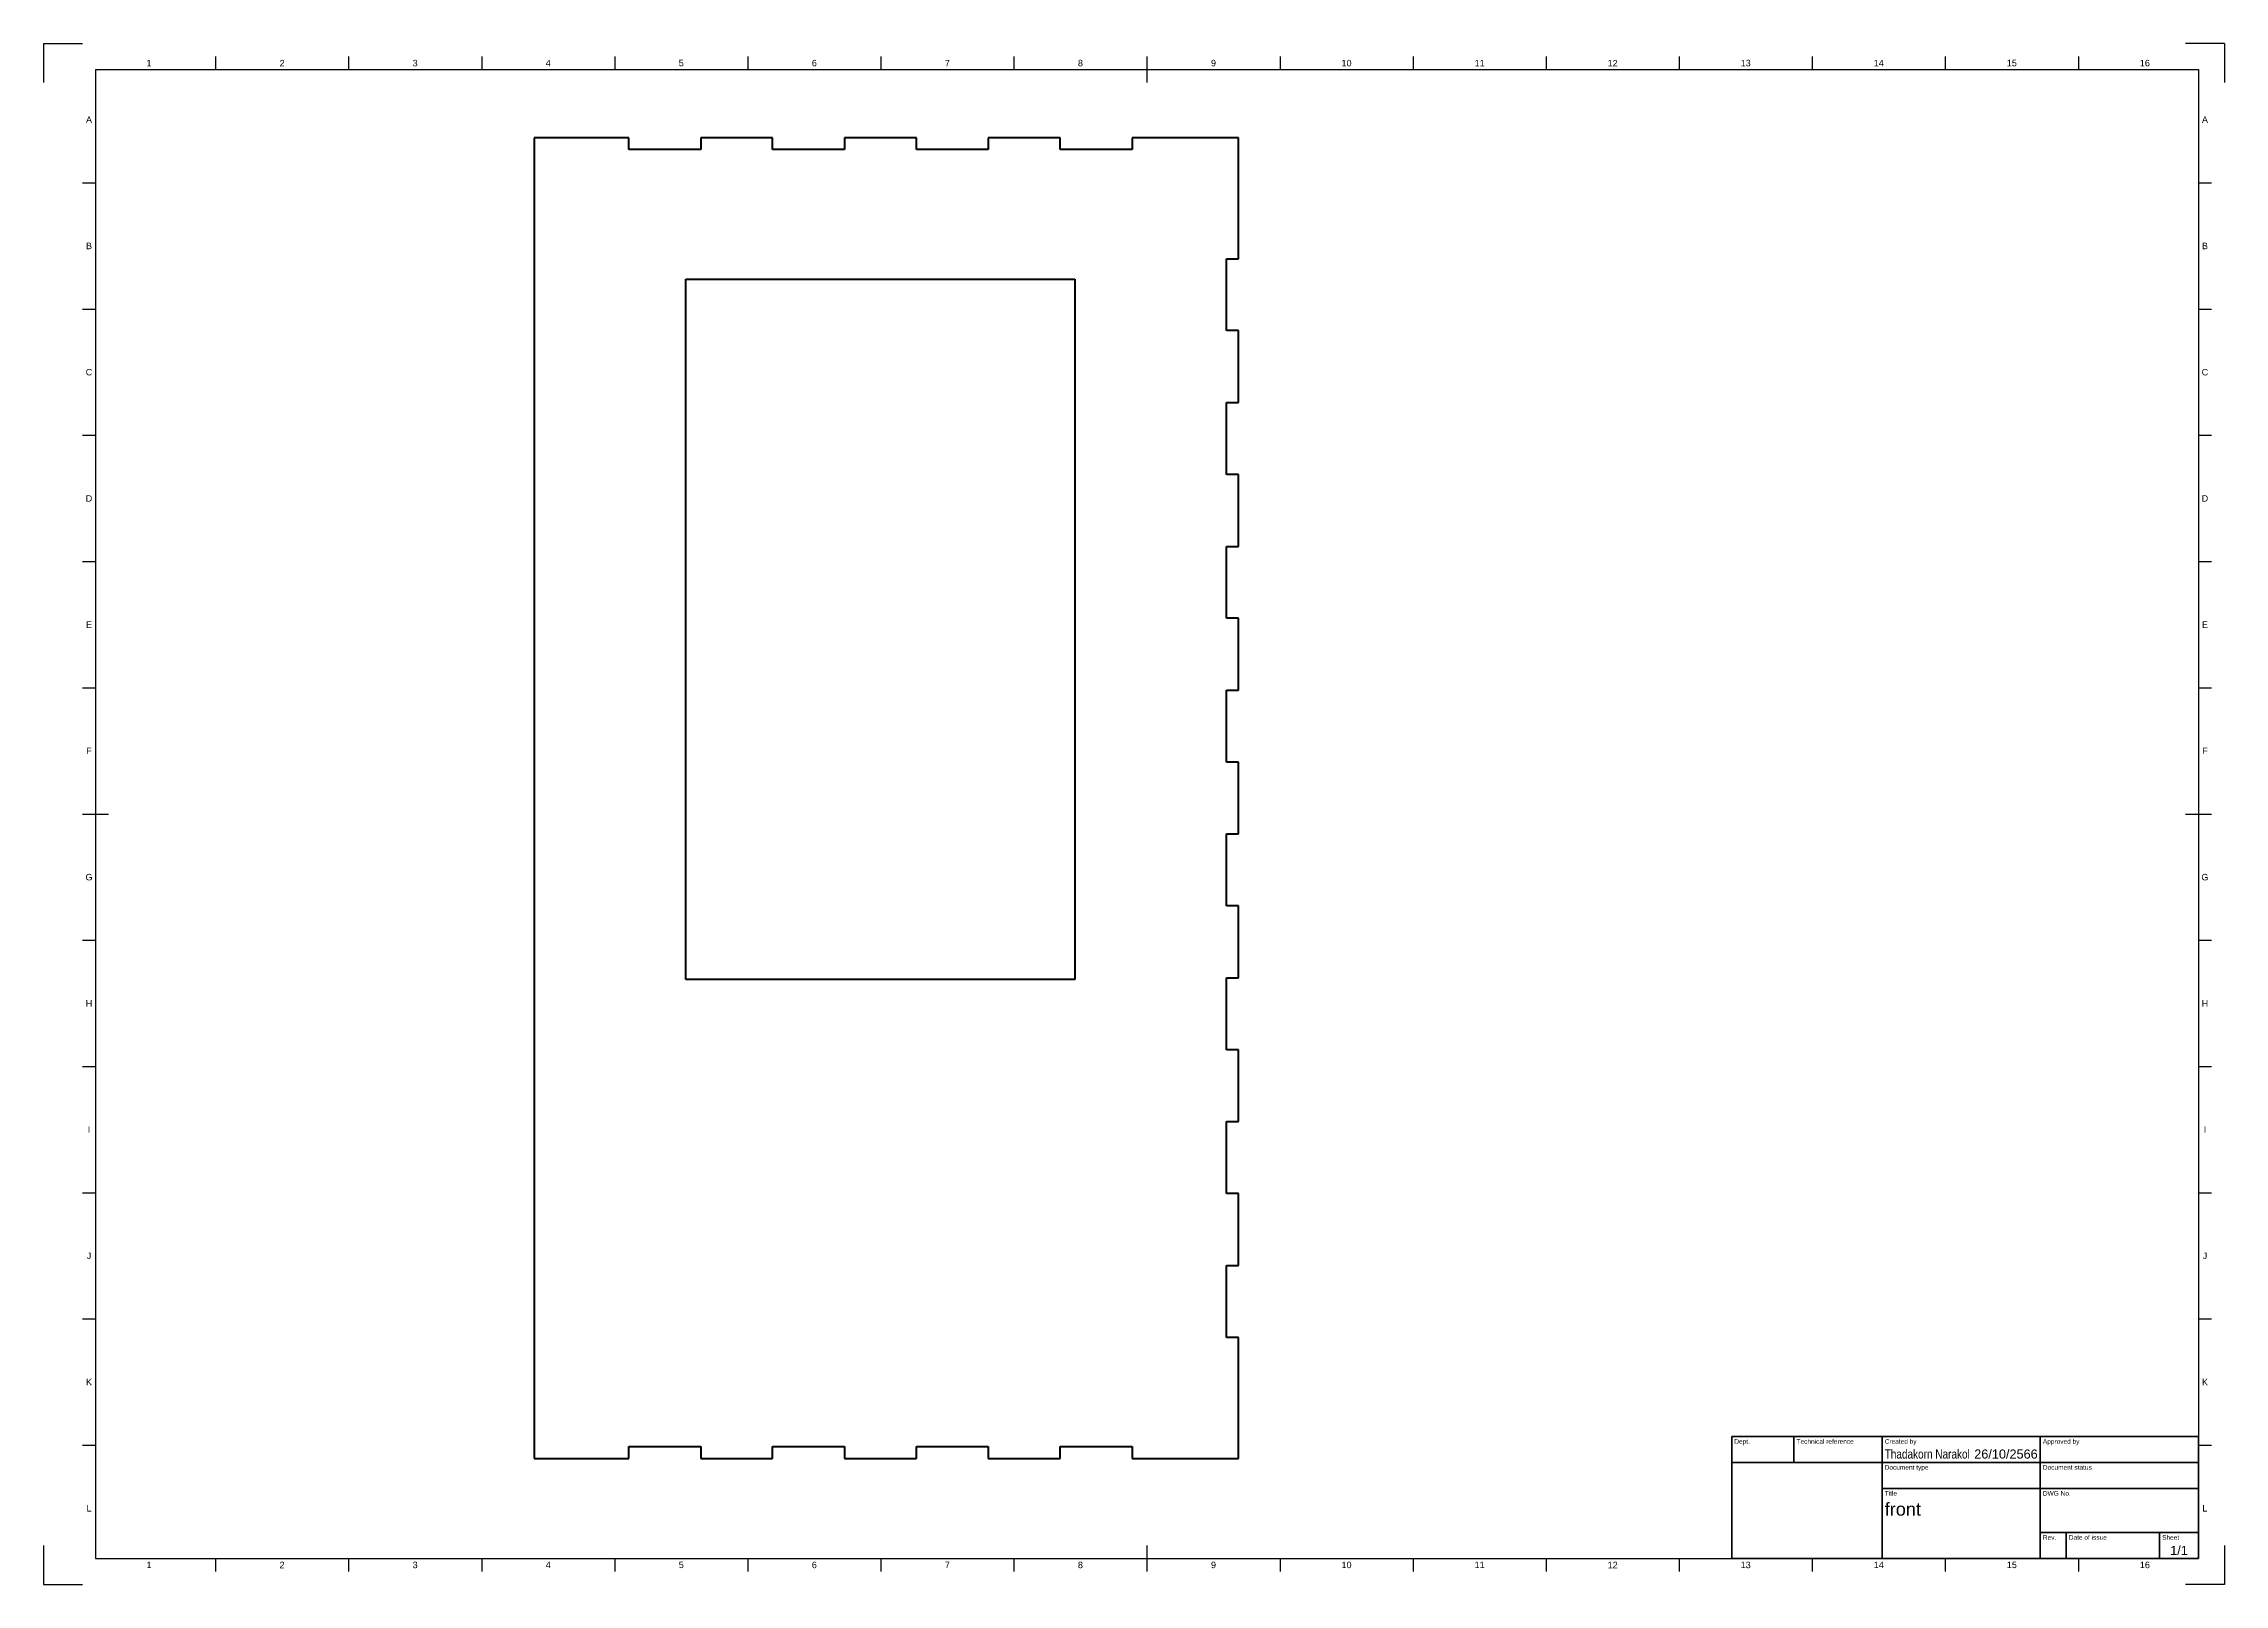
# Model space of a CAD drawing. Header units: millimetres. Extents: x 0 to 841, y 0 to 594.
import ezdxf
from ezdxf.enums import TextEntityAlignment as Align

# ---------------------------------------------------------------- set-up
doc = ezdxf.new("R2010")
doc.units = ezdxf.units.MM
doc.header["$LTSCALE"] = 0.75
for name, color, linetype, lineweight in [('BORDER', 7, 'Continuous', 25), ('TITLEBLOCK', 7, 'Continuous', 35), ('Visible', 7, 'Continuous', 50)]:
    doc.layers.add(name, color=color, linetype=linetype, lineweight=lineweight)
doc.styles.add('FusionTitle', font='arial.ttf')

# ---------------------------------------------------------------- blocks, each defined once
blk = doc.blocks.new('ISO_A1_SHEET')
at = {"layer": 'BORDER'}
for p, q in [((66.3125, 589), (66.3125, 584)), ((117.625, 589), (117.625, 584)), ((168.9375, 589), (168.9375, 584)), ((220.25, 589), (220.25, 584)), ((271.5625, 589), (271.5625, 584)), ((322.875, 589), (322.875, 584)), ((374.1875, 589), (374.1875, 584)), ((425.5, 589), (425.5, 579)), ((476.8125, 589), (476.8125, 584)), ((528.125, 589), (528.125, 584)), ((579.4375, 589), (579.4375, 584)), ((630.75, 589), (630.75, 584)), ((682.0625, 589), (682.0625, 584)), ((733.375, 589), (733.375, 584)), ((784.6875, 589), (784.6875, 584)), ((20, 584), (831, 584)), ((20, 584), (20, 10)), ((831, 584), (831, 10)), ((15, 540.333333), (20, 540.333333)), ((831, 540.333333), (836, 540.333333)), ((15, 491.666666), (20, 491.666666)), ((831, 491.666666), (836, 491.666666)), ((15, 443), (20, 443)), ((831, 443), (836, 443)), ((15, 394.333333), (20, 394.333333)), ((831, 394.333333), (836, 394.333333)), ((15, 345.666667), (20, 345.666667)), ((831, 345.666667), (836, 345.666667)), ((15, 297), (25, 297)), ((826, 297), (836, 297)), ((15, 248.333333), (20, 248.333333)), ((831, 248.333333), (836, 248.333333)), ((15, 199.666667), (20, 199.666667)), ((831, 199.666667), (836, 199.666667)), ((15, 151), (20, 151)), ((831, 151), (836, 151)), ((15, 102.333334), (20, 102.333334)), ((831, 102.333334), (836, 102.333334)), ((15, 53.666667), (20, 53.666667)), ((831, 53.666667), (836, 53.666667)), ((20, 10), (831, 10)), ((66.3125, 10), (66.3125, 5)), ((117.625, 10), (117.625, 5)), ((168.9375, 10), (168.9375, 5)), ((220.25, 10), (220.25, 5)), ((271.5625, 10), (271.5625, 5)), ((322.875, 10), (322.875, 5)), ((374.1875, 10), (374.1875, 5)), ((425.5, 15), (425.5, 5)), ((476.8125, 10), (476.8125, 5)), ((528.125, 10), (528.125, 5)), ((579.4375, 10), (579.4375, 5)), ((630.75, 10), (630.75, 5)), ((682.0625, 10), (682.0625, 5)), ((733.375, 10), (733.375, 5)), ((784.6875, 10), (784.6875, 5))]:
    blk.add_line(p, q, dxfattribs=at)
at = {"layer": 'Defpoints'}
for p, q in [((0, 594), (15, 594)), ((0, 594), (0, 579)), ((841, 594), (826, 594)), ((841, 594), (841, 579)), ((0, 15), (0, 0)), ((841, 15), (841, 0)), ((0, 0), (15, 0)), ((841, 0), (826, 0))]:
    blk.add_line(p, q, dxfattribs=at)
at = {"layer": 'BORDER', "style": 'FusionTitle'}
for s, p in [('1', (40.65625, 586.5)), ('2', (91.96875, 586.5)), ('3', (143.28125, 586.5)), ('4', (194.59375, 586.5)), ('5', (245.90625, 586.5)), ('6', (297.21875, 586.5)), ('7', (348.53125, 586.5)), ('8', (399.84375, 586.5)), ('9', (451.15625, 586.5)), ('10', (502.46875, 586.5)), ('11', (553.78125, 586.5)), ('12', (605.09375, 586.5)), ('13', (656.40625, 586.5)), ('14', (707.71875, 586.5)), ('15', (759.03125, 586.5)), ('16', (810.34375, 586.5)), ('A', (17.5, 564.666666)), ('A', (833.5, 564.666666)), ('B', (17.5, 516)), ('B', (833.5, 516)), ('C', (17.5, 467.333333)), ('C', (833.5, 467.333333)), ('D', (17.5, 418.666667)), ('D', (833.5, 418.666667)), ('E', (17.5, 370)), ('E', (833.5, 370)), ('F', (17.5, 321.333333)), ('F', (833.5, 321.333333)), ('G', (17.5, 272.666667)), ('G', (833.5, 272.666667)), ('H', (17.5, 224)), ('H', (833.5, 224)), ('I', (17.5, 175.333334)), ('I', (833.5, 175.333334)), ('J', (17.5, 126.666667)), ('J', (833.5, 126.666667)), ('K', (17.5, 78)), ('K', (833.5, 78)), ('L', (17.5, 29.333334)), ('L', (833.5, 29.333334)), ('1', (40.65625, 7.5)), ('2', (91.96875, 7.5)), ('3', (143.28125, 7.5)), ('4', (194.59375, 7.5)), ('5', (245.90625, 7.5)), ('6', (297.21875, 7.5)), ('7', (348.53125, 7.5)), ('8', (399.84375, 7.5)), ('9', (451.15625, 7.5)), ('10', (502.46875, 7.5)), ('11', (553.78125, 7.5)), ('12', (605.09375, 7.5)), ('13', (656.40625, 7.5)), ('14', (707.71875, 7.5)), ('15', (759.03125, 7.5)), ('16', (810.34375, 7.5))]:
    blk.add_text(s, height=2.5, dxfattribs=at).set_placement(p, align=Align.MIDDLE)
blk = doc.blocks.new('ISO_TITLEBLOCK')
at = {"layer": 'TITLEBLOCK'}
for p, q in [((0, 47), (-180, 47)), ((-180, 47), (-180, 0)), ((-156, 37), (-156, 47)), ((-122, 0), (-122, 47)), ((-61, 0), (-61, 47)), ((0, 0), (0, 47)), ((-180, 37), (0, 37)), ((-122, 27), (0, 27)), ((-61, 10), (0, 10)), ((-51, 0), (-51, 10)), ((-15, 0), (-15, 10)), ((-180, 0), (0, 0))]:
    blk.add_line(p, q, dxfattribs=at)
at = {"layer": 'TITLEBLOCK', "style": 'FusionTitle'}
for s, p in [('Dept.', (-179, 46)), ('Technical reference', (-155, 46)), ('Created by', (-121, 46)), ('Approved by', (-60, 46)), ('Document type', (-121, 36)), ('Document status', (-60, 36)), ('Title', (-121, 26)), ('DWG No.', (-60, 26)), ('Rev.', (-60, 9)), ('Date of issue', (-50, 9)), ('Sheet', (-14, 9))]:
    blk.add_text(s, height=1.8, dxfattribs=at).set_placement(p, align=Align.TOP_LEFT)
for tag, height, p in [('TECHNICAL_REFERENCE', 3.5, (-155, 42)), ('CREATED_BY', 3.5, (-121, 42)), ('APPROVED_BY', 3.5, (-60, 42)), ('DEPT', 3.5, (-179, 42)), ('DOCUMENT_TYPE', 3.5, (-121, 32)), ('DOCUMENT_STATUS', 3.5, (-60, 32)), ('TITLE_1', 5, (-121, 21.5)), ('TITLE_2', 5, (-121, 14)), ('TITLE_3', 5, (-121, 6.5)), ('DATE_OF_ISSUE', 3.5, (-50, 5))]:
    blk.add_attdef(tag, text='', height=height, dxfattribs=at).set_placement(p, align=Align.TOP_LEFT)
for tag, p in [('CREATED_DATE', (-62, 42)), ('APPROVED_DATE', (-0.99, 42))]:
    blk.add_attdef(tag, text='', height=3.5, dxfattribs=at).set_placement(p, align=Align.TOP_RIGHT)
for tag, height, p in [('DRAWING_NUMBER', 5, (-30.5, 19.75)), ('REV', 3.5, (-56, 4.85)), ('SHEET', 3.5, (-7.5, 4.85))]:
    blk.add_attdef(tag, text='', height=height, dxfattribs=at).set_placement(p, align=Align.TOP_CENTER)

msp = doc.modelspace()

# ---------------------------------------------------------------- linework, layer by layer
at = {"layer": 'Visible'}
for p, q in [((189.224896, 557.727434), (189.224896, 48.583434)), ((225.690546, 557.727434), (189.224896, 557.727434)), ((225.690546, 553.155434), (225.690546, 557.727434)), ((253.414646, 557.727434), (253.414646, 553.155434)), ((281.138746, 557.727434), (253.414646, 557.727434)), ((281.138746, 553.155434), (281.138746, 557.727434)), ((308.862846, 557.727434), (308.862846, 553.155434)), ((336.586946, 557.727434), (308.862846, 557.727434)), ((336.586946, 553.155434), (336.586946, 557.727434)), ((364.311046, 557.727434), (364.311046, 553.155434)), ((392.035146, 557.727434), (364.311046, 557.727434)), ((392.035146, 553.155434), (392.035146, 557.727434)), ((419.759246, 557.727434), (419.759246, 553.155434)), ((460.796896, 557.727434), (419.759246, 557.727434)), ((460.796896, 511.086184), (460.796896, 557.727434)), ((253.414646, 553.155434), (225.690546, 553.155434)), ((308.862846, 553.155434), (281.138746, 553.155434)), ((364.311046, 553.155434), (336.586946, 553.155434)), ((419.759246, 553.155434), (392.035146, 553.155434)), ((456.224896, 511.086184), (460.796896, 511.086184)), ((456.224896, 483.362084), (456.224896, 511.086184)), ((247.724896, 503.155434), (397.724896, 503.155434)), ((247.724896, 233.155434), (247.724896, 503.155434)), ((397.724896, 503.155434), (397.724896, 233.155434)), ((460.796896, 483.362084), (456.224896, 483.362084)), ((460.796896, 455.637984), (460.796896, 483.362084)), ((456.224896, 455.637984), (460.796896, 455.637984)), ((456.224896, 427.913884), (456.224896, 455.637984)), ((460.796896, 427.913884), (456.224896, 427.913884)), ((460.796896, 400.189784), (460.796896, 427.913884)), ((456.224896, 400.189784), (460.796896, 400.189784)), ((456.224896, 372.465684), (456.224896, 400.189784)), ((460.796896, 372.465684), (456.224896, 372.465684)), ((460.796896, 344.741584), (460.796896, 372.465684)), ((456.224896, 344.741584), (460.796896, 344.741584)), ((456.224896, 317.017484), (456.224896, 344.741584)), ((460.796896, 317.017484), (456.224896, 317.017484)), ((460.796896, 289.293384), (460.796896, 317.017484)), ((456.224896, 289.293384), (460.796896, 289.293384)), ((456.224896, 261.569284), (456.224896, 289.293384)), ((460.796896, 261.569284), (456.224896, 261.569284)), ((460.796896, 233.845184), (460.796896, 261.569284)), ((397.724896, 233.155434), (247.724896, 233.155434)), ((456.224896, 233.845184), (460.796896, 233.845184)), ((456.224896, 206.121084), (456.224896, 233.845184)), ((460.796896, 206.121084), (456.224896, 206.121084)), ((460.796896, 178.396984), (460.796896, 206.121084)), ((456.224896, 178.396984), (460.796896, 178.396984)), ((456.224896, 150.672884), (456.224896, 178.396984)), ((460.796896, 150.672884), (456.224896, 150.672884)), ((460.796896, 122.948784), (460.796896, 150.672884)), ((456.224896, 122.948784), (460.796896, 122.948784)), ((456.224896, 95.224684), (456.224896, 122.948784)), ((460.796896, 95.224684), (456.224896, 95.224684)), ((460.796896, 48.583434), (460.796896, 95.224684)), ((225.690546, 53.155434), (253.414646, 53.155434)), ((225.690546, 48.583434), (225.690546, 53.155434)), ((253.414646, 53.155434), (253.414646, 48.583434)), ((281.138746, 53.155434), (308.862846, 53.155434)), ((281.138746, 48.583434), (281.138746, 53.155434)), ((308.862846, 53.155434), (308.862846, 48.583434)), ((336.586946, 53.155434), (364.311046, 53.155434)), ((336.586946, 48.583434), (336.586946, 53.155434)), ((364.311046, 53.155434), (364.311046, 48.583434)), ((392.035146, 53.155434), (419.759246, 53.155434)), ((392.035146, 48.583434), (392.035146, 53.155434)), ((419.759246, 53.155434), (419.759246, 48.583434)), ((189.224896, 48.583434), (225.690546, 48.583434)), ((253.414646, 48.583434), (281.138746, 48.583434)), ((308.862846, 48.583434), (336.586946, 48.583434)), ((364.311046, 48.583434), (392.035146, 48.583434)), ((419.759246, 48.583434), (460.796896, 48.583434))]:
    msp.add_line(p, q, dxfattribs=at)

# ---------------------------------------------------------------- block references
at = {"layer": 'BORDER'}
msp.add_blockref('ISO_A1_SHEET', (0, 0), dxfattribs=at)
at = {"layer": 'TITLEBLOCK'}
ref = msp.add_blockref('ISO_TITLEBLOCK', (831, 10), dxfattribs=at)
ref.add_attrib('CREATED_DATE', '26/10/2566', dxfattribs={"height": 3.5, "style": 'FusionTitle'}).set_placement((769, 52), align=Align.TOP_RIGHT)
ref.add_attrib('SHEET', '1/1', dxfattribs={"height": 3.5, "style": 'FusionTitle'}).set_placement((823.5, 14.85), align=Align.TOP_CENTER)
ref.add_attrib('TITLE_1', 'front', dxfattribs={"height": 5, "style": 'FusionTitle'}).set_placement((710, 31.5), align=Align.TOP_LEFT)
ref.add_attrib('CREATED_BY', 'Thadakorn Narakol', dxfattribs={"height": 3.5, "style": 'FusionTitle', "width": 0.789258}).set_placement((710, 52), align=Align.TOP_LEFT)

doc.saveas('drawing.dxf')
